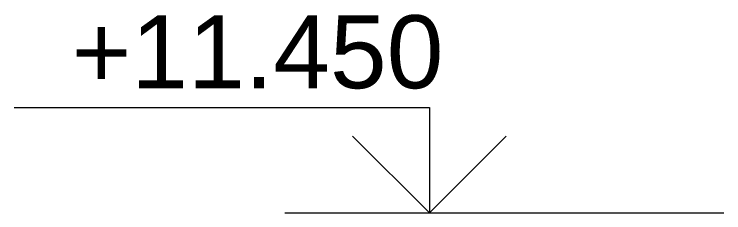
# Model space of a CAD drawing. Header units: millimetres. Extents: x 159 to 5807, y 71 to 6378.
# Drawn here: x 211 to 444, y 5689.3 to 5754.6 of the extents above; entities that cross this region are included whole.
import ezdxf

# ---------------------------------------------------------------- set-up
doc = ezdxf.new("R2010")
doc.units = ezdxf.units.MM
doc.layers.add('dim', color=4, linetype='Continuous', lineweight=13)
doc.styles.get("Standard").update_dxf_attribs({"font": 'arial.ttf'})

msp = doc.modelspace()

# ---------------------------------------------------------------- linework, layer by layer
at = {"layer": 'dim'}
for p, q in [((210.9719, 5723.9467), (347.3218, 5723.9467)), ((347.3218, 5723.9467), (347.3218, 5689.3028)), ((347.3218, 5689.3028), (322.0739, 5714.4923)), ((347.3218, 5689.3028), (372.5698, 5714.4923)), ((299.8511, 5689.3028), (444.0208, 5689.3028))]:
    msp.add_line(p, q, dxfattribs=at)

# ---------------------------------------------------------------- texts
msp.add_text('+11.450', height=24, dxfattribs=at).set_placement((229.8486, 5730.2666))

doc.saveas('drawing.dxf')
